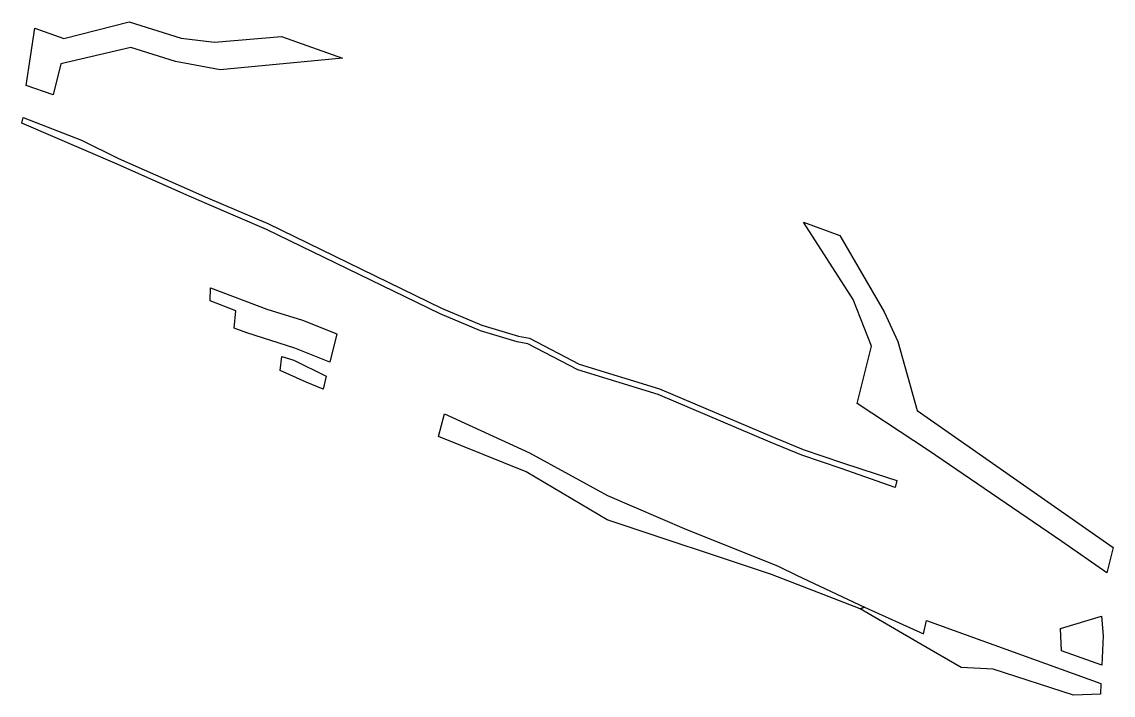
# Model space of a CAD drawing. Header units: metres. Extents: x 256728 to 257590, y 385884 to 386416.
import ezdxf

# ---------------------------------------------------------------- set-up
doc = ezdxf.new("R2010")
doc.units = ezdxf.units.M

msp = doc.modelspace()

# ---------------------------------------------------------------- linework, layer by layer
for points in [[(256981.054391, 386387.793642, -172.844434), (256884.318137, 386378.53982, -108.72562), (256849.026276, 386384.994493, -98.835061), (256813.721645, 386396.027993, -95.226336), (256758.629043, 386383.107611, -48.20291), (256752.55863, 386358.617748, -11.342138), (256731.243427, 386366.219394, -10.454597), (256738.021326, 386411.307175, -75.980819), (256760.80305, 386403.182524, -76.929424), (256812.422385, 386416.442868, -122.573927), (256853.620145, 386403.527534, -126.729957), (256880.022948, 386400.242968, -136.250387), (256932.937943, 386404.955939, -170.844375), (256981.054391, 386387.793642, -172.844434)], [(256803.072654, 386303.992571, 36.835668), (256727.691716, 386336.351662, 32.453675), (256728.806889, 386340.850604, 25.682119), (256774.795396, 386322.931106, 25.852884), (256804.187827, 386308.491514, 30.064112), (256853.674248, 386286.44761, 34.040461), (256874.28317, 386277.398219, 35.51662)], [(256873.869427, 386272.598512, 42.328483), (256855.756151, 386280.524519, 41.068909), (256803.072654, 386303.992571, 36.835668)], [(256874.28317, 386277.398219, 35.51662), (256922.129429, 386256.882311, 38.266047), (257059.304431, 386190.069283, 57.127729), (257091.227124, 386176.615956, 58.639725), (257120.216525, 386167.868318, 55.247732)], [(257120.216557, 386167.868308, 55.247728), (257128.73162, 386166.473199, 52.638548), (257168.093269, 386145.770348, 60.153784), (257231.536033, 386126.343487, 53.118896), (257320.248176, 386088.685378, 57.693902), (257345.177588, 386078.387931, 58.588076), (257376.183819, 386067.866394, 56.560556), (257403.502472, 386058.888921, 54.372123), (257419.033787, 386053.78501, 53.127947), (257417.670138, 386048.283642, 61.408299), (257412.633556, 386050.155449, 61.514173), (257375.04104, 386063.37682, 63.333917), (257344.062415, 386073.888989, 65.359632), (257319.133003, 386084.186436, 64.465458), (257319.133003, 386084.186436, 64.465458), (257230.42086, 386121.844545, 59.890452), (257166.978096, 386141.271406, 66.925339), (257127.616447, 386161.974257, 59.410104), (257119.101384, 386163.369366, 62.019284), (257090.111951, 386172.117014, 65.411281), (257058.189258, 386185.570341, 63.899285), (256921.014255, 386252.383369, 45.037602), (256873.869427, 386272.598512, 42.328483)], [(257444.205302, 386077.564907, 7.091168), (257387.760582, 386114.57052, -13.735881), (257399.03198, 386160.042714, -82.178084), (257384.735083, 386197.002224, -125.340841), (257345.253451, 386257.96724, -188.088921), (257374.097538, 386247.543244, -189.101357), (257409.062706, 386187.157453, -124.748563), (257419.927407, 386163.732769, -98.350716), (257435.169182, 386109.207928, -31.565637), (257590.065724, 386000.918477, 34.842403), (257584.9252, 385980.841142, 65.148768), (257549.441307, 386005.5811, 50.028121), (257444.205302, 386077.564907, 7.091168)], [(256896.678158, 386187.884904, 146.553845), (256876.452399, 386195.980719, 146.183714), (256876.907708, 386206.182797, 131.930072), (256921.338688, 386189.382648, 131.391238), (256949.585211, 386180.545906, 128.516417), (256976.545429, 386169.765243, 128.994996), (256971.032332, 386147.404764, 162.635064), (256943.440551, 386158.364868, 162.245674), (256905.545875, 386170.514929, 165.69735), (256895.597212, 386174.303262, 165.781517), (256896.678158, 386187.884904, 146.553845)], [(256965.740769, 386125.946802, 194.917869), (256952.48775, 386131.616933, 194.173613), (256931.752705, 386140.874498, 192.478574), (256933.097431, 386151.854936, 176.683249), (256942.53195, 386148.879304, 175.756145), (256968.266591, 386136.190659, 179.506492), (256965.740769, 386125.946802, 194.917869)], [(257393.498689, 385953.568518, 204.337015), (257390.073617, 385952.407219, 207.752179), (257320.066025, 385979.475888, 207.780513), (257190.173878, 386022.686995, 217.463633), (257126.14902, 386060.578665, 199.448048), (257057.030169, 386088.516678, 197.8101), (257061.567056, 386106.534783, 170.652706), (257128.903272, 386075.739319, 177.162478), (257190.442125, 386041.852702, 190.998632), (257252.882369, 386015.064449, 194.606759), (257324.938403, 385986.281903, 195.843663), (257340.323616, 385978.635941, 198.168418), (257393.498689, 385953.568518, 204.337015)], [(257579.939033, 385884.844403, 199.641851), (257558.597561, 385884.093876, 212.014341), (257495.234246, 385904.532444, 217.617514), (257469.866822, 385905.875062, 229.254802), (257438.094455, 385924.482453, 220.584254), (257390.073617, 385952.407219, 207.752179), (257393.498689, 385953.568518, 204.337015), (257440.070418, 385932.565494, 208.432788), (257442.635629, 385943.05896, 192.657664), (257580.333597, 385893.31583, 187.797391), (257579.939033, 385884.844403, 199.641851)], [(257581.012939, 385907.901583, 167.404088), (257549.230337, 385919.228459, 168.738139), (257548.522366, 385936.72311, 145.086989), (257580.887497, 385946.486129, 114.47821), (257582.086845, 385930.958763, 135.166325), (257581.012939, 385907.901583, 167.404088)]]:
    msp.add_polyline3d(points)

doc.saveas('drawing.dxf')
